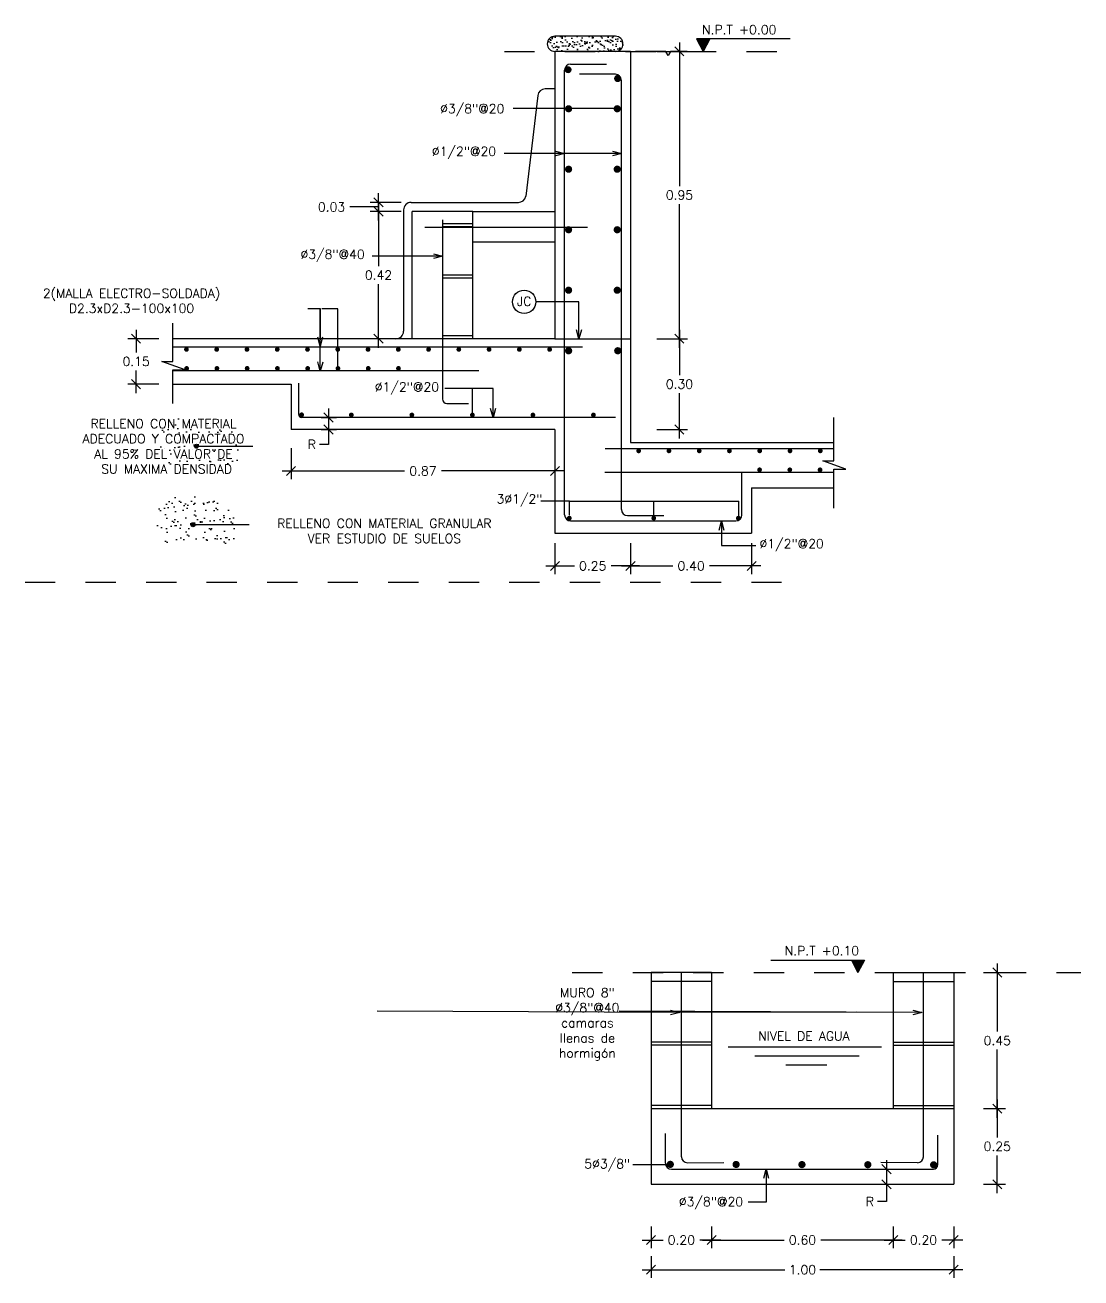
# Model space of a CAD drawing. Header units: metres. Extents: x -25 to 234, y -27 to 52.
# Drawn here: x 15.799 to 19.288, y -21.119 to -16.977 of the extents above; entities that cross this region are included whole.
import ezdxf

# ---------------------------------------------------------------- set-up
doc = ezdxf.new("R2010")
doc.units = ezdxf.units.M
doc.header["$LTSCALE"] = 0.1
doc.header["$MEASUREMENT"] = 0
doc.header["$PDMODE"] = 66
doc.linetypes.add('CONTINUA', pattern=[0])
doc.linetypes.add('HIDDEN2', pattern=[4.7625, 3.175, -1.5875])
for name, color, linetype in [('001-DIMTEXTO', 4, 'Continuous'), ('001-ZAPATAS', 6, 'Continuous'), ('ACERO', 5, 'Continuous'), ('BORDES', 7, 'Continuous'), ('DETALLE', 3, 'Continuous'), ('DIMTEXTO', 4, 'Continuous'), ('DIMZAPATA', 4, 'Continuous'), ('HATCH', 8, 'Continuous'), ('MURO', 7, 'Continuous'), ('XREF1$0$MUROS', 1, 'Continuous')]:
    doc.layers.add(name, color=color, linetype=linetype)
doc.layers.add('V', color=2, linetype='Continuous', lineweight=9)
doc.styles.add('SMPLEX', font='simplex.shx')
doc.dimstyles.new('D-15', dxfattribs={"dimscale": 0.15, "dimtxt": 0.2, "dimasz": 0.2, "dimexe": 0.18, "dimexo": 0.2, "dimgap": 0.1, "dimtad": 0, "dimtih": 1, "dimtoh": 1, "dimzin": 0, "dimdsep": 46, "dimtxsty": 'SMPLEX', "dimblk": 'OBLIQUE', "dimcen": 0.09, "dimdle": 0.2, "dimclrd": 4, "dimclre": 4, "dimclrt": 4, "dimadec": 0, "dimazin": 0, "dimtfac": 1, "dimtofl": 0, "dimtmove": 0, "dimatfit": 3, "dimldrblk": 'OPEN30', "dimfxl": 0.5, "dimfxlon": 1, "dimtolj": 1, "dimtzin": 0, "dimarcsym": 0})

# ---------------------------------------------------------------- blocks, each defined once
blk = doc.blocks.new('_Oblique')
at = {"color": 0, "linetype": 'ByBlock', "lineweight": -2}
blk.add_line((-0.5, -0.5), (0.5, 0.5), dxfattribs=at)
blk = doc.blocks.new('_Open30')
at = {"layer": 'DIMTEXTO', "color": 0, "lineweight": -2}
for p, q in [((-1, 0.27), (0, 0)), ((0, 0), (-1, -0.27)), ((0, 0), (-1, 0))]:
    blk.add_line(p, q, dxfattribs=at)
blk = doc.blocks.new('*D205')
at = {"layer": 'Defpoints', "color": 0, "transparency": 16777216}
for p in [(16.6782, -18.3142), (17.5498, -18.3142), (17.5498, -18.451)]:
    blk.add_point(p, dxfattribs=at)
at = {"layer": 'DIMTEXTO', "color": 4, "lineweight": -2, "transparency": 16777216}
for p, q in [((16.6782, -18.376), (16.6782, -18.478)), ((17.5498, -18.376), (17.5498, -18.478)), ((16.6482, -18.451), (17.0533, -18.451)), ((17.5798, -18.451), (17.1747, -18.451))]:
    blk.add_line(p, q, dxfattribs=at)
at = {"layer": 'DIMTEXTO', "color": 4, "lineweight": -2, "transparency": 16777216, "xscale": 0.03, "yscale": 0.03, "zscale": 0.03, "rotation": 180}
blk.add_blockref('_Oblique', (16.6782, -18.451), dxfattribs=at)
at = {"layer": 'DIMTEXTO', "color": 4, "lineweight": -2, "transparency": 16777216, "xscale": 0.03, "yscale": 0.03, "zscale": 0.03}
blk.add_blockref('_Oblique', (17.5498, -18.451), dxfattribs=at)
at = {"layer": 'DIMTEXTO', "color": 4, "transparency": 16777216, "insert": (17.114, -18.451), "char_height": 0.03, "attachment_point": 5, "style": 'SMPLEX'}
blk.add_mtext('\\A1;0.87', dxfattribs=at)
blk = doc.blocks.new('*D206')
at = {"layer": 'Defpoints', "color": 0, "transparency": 16777216}
for p in [(17.5498, -18.6568), (17.7998, -18.6568), (17.7998, -18.765)]:
    blk.add_point(p, dxfattribs=at)
at = {"layer": 'DIMTEXTO', "color": 4, "lineweight": -2, "transparency": 16777216}
for p, q in [((17.5498, -18.69), (17.5498, -18.792)), ((17.7998, -18.69), (17.7998, -18.792)), ((17.5198, -18.765), (17.6141, -18.765)), ((17.8298, -18.765), (17.7355, -18.765))]:
    blk.add_line(p, q, dxfattribs=at)
at = {"layer": 'DIMTEXTO', "color": 4, "lineweight": -2, "transparency": 16777216, "xscale": 0.03, "yscale": 0.03, "zscale": 0.03, "rotation": 180}
blk.add_blockref('_Oblique', (17.5498, -18.765), dxfattribs=at)
at = {"layer": 'DIMTEXTO', "color": 4, "lineweight": -2, "transparency": 16777216, "xscale": 0.03, "yscale": 0.03, "zscale": 0.03}
blk.add_blockref('_Oblique', (17.7998, -18.765), dxfattribs=at)
at = {"layer": 'DIMTEXTO', "color": 4, "transparency": 16777216, "insert": (17.6748, -18.765), "char_height": 0.03, "attachment_point": 5, "style": 'SMPLEX'}
blk.add_mtext('\\A1;0.25', dxfattribs=at)
blk = doc.blocks.new('*D207')
at = {"layer": 'Defpoints', "color": 0, "transparency": 16777216}
for p in [(16.747, -18.2744), (16.747, -18.3142), (16.8017, -18.3142)]:
    blk.add_point(p, dxfattribs=at)
at = {"layer": 'DIMTEXTO', "color": 4, "lineweight": -2, "transparency": 16777216}
for p, q in [((16.8017, -18.2444), (16.8017, -18.3142)), ((16.777, -18.2744), (16.8287, -18.2744)), ((16.777, -18.3142), (16.8287, -18.3142)), ((16.8017, -18.3142), (16.8017, -18.3636)), ((16.8017, -18.3636), (16.7717, -18.3636))]:
    blk.add_line(p, q, dxfattribs=at)
at = {"layer": 'DIMTEXTO', "color": 4, "lineweight": -2, "transparency": 16777216, "xscale": 0.03, "yscale": 0.03, "zscale": 0.03}
for p, rotation in [((16.8017, -18.2744), 90), ((16.8017, -18.3142), 270)]:
    blk.add_blockref('_Oblique', p, dxfattribs=dict(at, rotation=rotation))
at = {"layer": 'DIMTEXTO', "color": 4, "transparency": 16777216, "insert": (16.7467, -18.3636), "char_height": 0.03, "attachment_point": 5, "style": 'SMPLEX'}
blk.add_mtext('\\A1;R', dxfattribs=at)
blk = doc.blocks.new('*D208')
at = {"layer": 'Defpoints', "color": 0, "linetype": 'CONTINUA', "transparency": 16777216}
for p in [(16.6522, -18.0142), (17.9614, -18.0142), (16.6522, -18.3142)]:
    blk.add_point(p, dxfattribs=at)
at = {"layer": 'DIMTEXTO', "color": 4, "linetype": 'CONTINUA', "lineweight": -2, "transparency": 16777216}
for p, q in [((17.8864, -18.0142), (17.9884, -18.0142)), ((17.9614, -17.9842), (17.9614, -18.1342)), ((17.9614, -18.3442), (17.9614, -18.1942)), ((17.8864, -18.3142), (17.9884, -18.3142))]:
    blk.add_line(p, q, dxfattribs=at)
at = {"layer": 'DIMTEXTO', "color": 4, "linetype": 'CONTINUA', "lineweight": -2, "transparency": 16777216, "xscale": 0.03, "yscale": 0.03, "zscale": 0.03}
for p, rotation in [((17.9614, -18.0142), 90), ((17.9614, -18.3142), 270)]:
    blk.add_blockref('_Oblique', p, dxfattribs=dict(at, rotation=rotation))
at = {"layer": 'DIMTEXTO', "color": 4, "linetype": 'CONTINUA', "transparency": 16777216, "insert": (17.9614, -18.1642), "char_height": 0.03, "attachment_point": 5, "style": 'SMPLEX'}
blk.add_mtext('\\A1;0.30', dxfattribs=at)
blk = doc.blocks.new('*D209')
at = {"layer": 'Defpoints', "color": 0, "linetype": 'CONTINUA', "transparency": 16777216}
for p in [(17.7998, -17.0643), (17.9614, -17.0643), (16.6522, -18.0142)]:
    blk.add_point(p, dxfattribs=at)
at = {"layer": 'DIMTEXTO', "color": 4, "linetype": 'CONTINUA', "lineweight": -2, "transparency": 16777216}
for p, q in [((17.8864, -17.0643), (17.9884, -17.0643)), ((17.9614, -17.0343), (17.9614, -17.5092)), ((17.9614, -18.0442), (17.9614, -17.5692)), ((17.8864, -18.0142), (17.9884, -18.0142))]:
    blk.add_line(p, q, dxfattribs=at)
at = {"layer": 'DIMTEXTO', "color": 4, "linetype": 'CONTINUA', "lineweight": -2, "transparency": 16777216, "xscale": 0.03, "yscale": 0.03, "zscale": 0.03}
for p, rotation in [((17.9614, -17.0643), 90), ((17.9614, -18.0142), 270)]:
    blk.add_blockref('_Oblique', p, dxfattribs=dict(at, rotation=rotation))
at = {"layer": 'DIMTEXTO', "color": 4, "linetype": 'CONTINUA', "transparency": 16777216, "insert": (17.9614, -17.5392), "char_height": 0.03, "attachment_point": 5, "style": 'SMPLEX'}
blk.add_mtext('\\A1;0.95', dxfattribs=at)
blk = doc.blocks.new('*U203')
at = {"layer": 'ACERO'}
for points, const_width in [([(-0.0039, 0.0005, 1), (0.0039, 0.0005, 1)], 0.0078), ([(-0.002, -0.0024, 1), (0.002, -0.0024, 1)], 0.004)]:
    blk.add_lwpolyline(points, format="xyb", close=True, dxfattribs=dict(at, const_width=const_width))
blk = doc.blocks.new('*U204')
at = {"layer": 'V', "color": 0, "linetype": 'ByBlock', "lineweight": -2}
for p in [(0, 0), (0.1, 0), (0.2, 0), (0.3, 0), (0.4, 0), (0.5, 0), (0.6, 0), (0.7, 0)]:
    blk.add_blockref('*U203', p, dxfattribs=at)
at = {"layer": 'V', "color": 0, "linetype": 'ByBlock', "lineweight": -2, "transparency": 16777216}
for p in [(0.8, 0), (0.9, 0), (1, 0), (1.1, 0), (1.2, 0)]:
    blk.add_blockref('*U203', p, dxfattribs=at)
blk = doc.blocks.new('*U197')
at = {"layer": 'ACERO'}
for points, const_width in [([(-0.0039, -0.0005, -1), (0.0039, -0.0005, -1)], 0.0078), ([(-0.002, 0.0024, -1), (0.002, 0.0024, -1)], 0.004)]:
    blk.add_lwpolyline(points, format="xyb", close=True, dxfattribs=dict(at, const_width=const_width))
blk = doc.blocks.new('*U198')
at = {"layer": 'V', "color": 0, "linetype": 'ByBlock', "lineweight": -2}
for p in [(0, 0), (0.1, 0), (0.2, 0), (0.3, 0), (0.4, 0), (0.5, 0), (0.6, 0), (0.7, 0)]:
    blk.add_blockref('*U197', p, dxfattribs=at)
blk = doc.blocks.new('*D210')
at = {"layer": 'Defpoints', "color": 0, "linetype": 'CONTINUA', "transparency": 16777216}
for p in [(16.1661, -18.0142), (16.2876, -18.0142), (16.2876, -18.1642)]:
    blk.add_point(p, dxfattribs=at)
at = {"layer": 'DIMTEXTO', "color": 4, "linetype": 'CONTINUA', "lineweight": -2, "transparency": 16777216}
for p, q in [((16.2411, -18.0142), (16.1391, -18.0142)), ((16.1661, -17.9842), (16.1661, -18.0592)), ((16.1661, -18.1942), (16.1661, -18.1192)), ((16.2411, -18.1642), (16.1391, -18.1642))]:
    blk.add_line(p, q, dxfattribs=at)
at = {"layer": 'DIMTEXTO', "color": 4, "linetype": 'CONTINUA', "lineweight": -2, "transparency": 16777216, "xscale": 0.03, "yscale": 0.03, "zscale": 0.03}
for p, rotation in [((16.1661, -18.0142), 90), ((16.1661, -18.1642), 270)]:
    blk.add_blockref('_Oblique', p, dxfattribs=dict(at, rotation=rotation))
at = {"layer": 'DIMTEXTO', "color": 4, "linetype": 'CONTINUA', "transparency": 16777216, "insert": (16.1661, -18.0892), "char_height": 0.03, "attachment_point": 5, "style": 'SMPLEX'}
blk.add_mtext('\\A1;0.15', dxfattribs=at)
blk = doc.blocks.new('*U201')
at = {"layer": 'ACERO', "const_width": 0.0119}
blk.add_lwpolyline([(0.0059, 0, -1), (-0.0059, 0, -1)], format="xyb", close=True, dxfattribs=at)
blk = doc.blocks.new('*U202')
at = {"layer": 'DIMZAPATA', "color": 0, "linetype": 'ByBlock', "lineweight": -2, "transparency": 16777216}
for p in [(0, 0.6), (0.1607, 0.6), (0, 0.4), (0.1607, 0.4), (0, 0.2), (0.1607, 0.2), (0, 0), (0.1607, 0)]:
    blk.add_blockref('*U201', p, dxfattribs=at)
blk = doc.blocks.new('*U199')
at = {"layer": 'ACERO', "const_width": 0.0078}
blk.add_lwpolyline([(-0.0039, 0, 1), (0.0039, 0, 1)], format="xyb", close=True, dxfattribs=at)
blk = doc.blocks.new('*U200')
at = {"layer": 'DIMZAPATA', "color": 0, "linetype": 'ByBlock', "lineweight": -2, "transparency": 16777216}
for p in [(0, 0), (0.2, 0), (0.4, 0), (0.6, 0), (0.8, 0)]:
    blk.add_blockref('*U199', p, dxfattribs=at)
blk = doc.blocks.new('A$Ca2ede128')
h = blk.add_hatch()
h.set_pattern_fill('AR-SAND', color=8, scale=0.0005)
h.set_pattern_definition([(37.5, (-2.225023, 1.325128), (-0.00080002, 0.02447066), [0, -0.019304, 0, -0.02159, 0, -0.0206375]), (7.5, (-2.225023, 1.325128), (0.02247616, 0.03584126), [0, -0.010414, 0, -0.017399, 0, -0.0066675]), (327.5, (-2.240644, 1.325128), (0.03954962, 7.186e-05), [0, -0.00635, 0, -0.02286, 0, -0.029845]), (317.5, (-2.240644, 1.325128), (0.03817782, 0.01114647), [0, -0.003175, 0, -0.014986, 0, -0.017145])])
h.paths.add_polyline_path([(0.775, 1.3501), (0.975, 1.3501, -1.01304), (0.9744, 1.3002), (0.7744, 1.3002, -0.987127)])
at = {"color": 8}
for p, q in [((0.975, 1.3501), (0.775, 1.3501)), ((0.975, 1.3001), (0.775, 1.3001)), ((0.775, 1.3001), (0.775, 1.176)), ((0.775, 1.176), (0.7432, 1.176)), ((0.7184, 1.1539), (0.679, 0.8211)), ((0.3, 0.801), (0.6545, 0.801)), ((0.275, 0.776), (0.275, 0.3753))]:
    blk.add_line(p, q, dxfattribs=at)
for centre, start, end in [((0.775, 1.3251), 90, 270), ((0.975, 1.3251), 270, 90), ((0.7432, 1.151), 90, 173.2415), ((0.3, 0.776), 90, 180), ((0.6545, 0.826), 270, 348.6901), ((0.25, 0.3753), 270, 0)]:
    blk.add_arc(centre, 0.025, start, end, dxfattribs=at)
blk = doc.blocks.new('*D212')
at = {"layer": 'Defpoints', "color": 0, "linetype": 'CONTINUA', "transparency": 16777216}
for p in [(17.0782, -17.5934), (16.9669, -18.0142), (17.0782, -18.0142)]:
    blk.add_point(p, dxfattribs=at)
at = {"layer": 'DIMTEXTO', "color": 4, "linetype": 'CONTINUA', "lineweight": -2, "transparency": 16777216}
for p, q in [((17.0419, -17.5934), (16.9399, -17.5934)), ((16.9669, -17.5634), (16.9669, -17.7738)), ((16.9669, -18.0442), (16.9669, -17.8338)), ((17.0419, -18.0142), (16.9399, -18.0142))]:
    blk.add_line(p, q, dxfattribs=at)
at = {"layer": 'DIMTEXTO', "color": 4, "linetype": 'CONTINUA', "lineweight": -2, "transparency": 16777216, "xscale": 0.03, "yscale": 0.03, "zscale": 0.03}
for p, rotation in [((16.9669, -17.5934), 90), ((16.9669, -18.0142), 270)]:
    blk.add_blockref('_Oblique', p, dxfattribs=dict(at, rotation=rotation))
at = {"layer": 'DIMTEXTO', "color": 4, "linetype": 'CONTINUA', "transparency": 16777216, "insert": (16.9669, -17.8038), "char_height": 0.03, "attachment_point": 5, "style": 'SMPLEX'}
blk.add_mtext('\\A1;0.42', dxfattribs=at)
blk = doc.blocks.new('*D213')
at = {"layer": 'Defpoints', "color": 0, "linetype": 'CONTINUA', "transparency": 16777216}
for p in [(16.9669, -17.5634), (17.1207, -17.5634), (17.1207, -17.5934)]:
    blk.add_point(p, dxfattribs=at)
at = {"layer": 'DIMTEXTO', "color": 4, "linetype": 'CONTINUA', "lineweight": -2, "transparency": 16777216}
for p, q in [((16.9669, -17.6234), (16.9669, -17.5334)), ((16.9024, -17.5784), (16.8724, -17.5784)), ((16.9669, -17.5784), (16.9024, -17.5784)), ((17.0419, -17.5634), (16.9399, -17.5634)), ((17.0419, -17.5934), (16.9399, -17.5934))]:
    blk.add_line(p, q, dxfattribs=at)
at = {"layer": 'DIMTEXTO', "color": 4, "linetype": 'CONTINUA', "lineweight": -2, "transparency": 16777216, "xscale": 0.03, "yscale": 0.03, "zscale": 0.03}
for p, rotation in [((16.9669, -17.5634), 90), ((16.9669, -17.5934), 270)]:
    blk.add_blockref('_Oblique', p, dxfattribs=dict(at, rotation=rotation))
at = {"layer": 'DIMTEXTO', "color": 4, "linetype": 'CONTINUA', "transparency": 16777216, "insert": (16.8117, -17.5784), "char_height": 0.03, "attachment_point": 5, "style": 'SMPLEX'}
blk.add_mtext('\\A1;0.03', dxfattribs=at)
blk = doc.blocks.new('*U214')
at = {"layer": 'ACERO', "const_width": 0.0078}
blk.add_lwpolyline([(-0.0039, 0, 1), (0.0039, 0, 1)], format="xyb", close=True, dxfattribs=at)
blk = doc.blocks.new('*U215')
at = {"layer": '001-DIMTEXTO', "color": 0, "linetype": 'ByBlock', "lineweight": -2, "transparency": 16777216}
for p in [(0, 0), (0.2792, 0), (0.5585, 0)]:
    blk.add_blockref('*U214', p, dxfattribs=at)
blk = doc.blocks.new('*U218')
at = {"layer": 'ACERO'}
for points, const_width in [([(-0.0039, 0.0005, 1), (0.0039, 0.0005, 1)], 0.0078), ([(-0.002, -0.0024, 1), (0.002, -0.0024, 1)], 0.004)]:
    blk.add_lwpolyline(points, format="xyb", close=True, dxfattribs=dict(at, const_width=const_width))
blk = doc.blocks.new('*U219')
at = {"layer": 'V', "color": 0, "linetype": 'ByBlock', "lineweight": -2}
for p in [(0, 0), (0.1, 0), (0.2, 0), (0.3, 0), (0.4, 0), (0.5, 0), (0.6, 0)]:
    blk.add_blockref('*U218', p, dxfattribs=at)
blk = doc.blocks.new('*U216')
at = {"layer": 'ACERO'}
for points, const_width in [([(-0.0039, -0.0005, -1), (0.0039, -0.0005, -1)], 0.0078), ([(-0.002, 0.0024, -1), (0.002, 0.0024, -1)], 0.004)]:
    blk.add_lwpolyline(points, format="xyb", close=True, dxfattribs=dict(at, const_width=const_width))
blk = doc.blocks.new('*U217')
at = {"layer": 'V', "color": 0, "linetype": 'ByBlock', "lineweight": -2}
for p in [(0, 0), (0.1, 0), (0.2, 0)]:
    blk.add_blockref('*U216', p, dxfattribs=at)
blk = doc.blocks.new('*D220')
at = {"layer": 'Defpoints', "color": 0, "linetype": 'CONTINUA', "transparency": 16777216}
for p in [(17.7998, -18.6568), (18.1998, -18.6568), (18.1998, -18.765)]:
    blk.add_point(p, dxfattribs=at)
at = {"layer": 'DIMTEXTO', "color": 4, "linetype": 'CONTINUA', "lineweight": -2, "transparency": 16777216}
for p, q in [((17.7998, -18.69), (17.7998, -18.792)), ((18.1998, -18.69), (18.1998, -18.792)), ((17.7698, -18.765), (17.9391, -18.765)), ((18.2298, -18.765), (18.0605, -18.765))]:
    blk.add_line(p, q, dxfattribs=at)
at = {"layer": 'DIMTEXTO', "color": 4, "linetype": 'CONTINUA', "lineweight": -2, "transparency": 16777216, "xscale": 0.03, "yscale": 0.03, "zscale": 0.03, "rotation": 180}
blk.add_blockref('_Oblique', (17.7998, -18.765), dxfattribs=at)
at = {"layer": 'DIMTEXTO', "color": 4, "linetype": 'CONTINUA', "lineweight": -2, "transparency": 16777216, "xscale": 0.03, "yscale": 0.03, "zscale": 0.03}
blk.add_blockref('_Oblique', (18.1998, -18.765), dxfattribs=at)
at = {"layer": 'DIMTEXTO', "color": 4, "linetype": 'CONTINUA', "transparency": 16777216, "insert": (17.9998, -18.765), "char_height": 0.03, "attachment_point": 5, "style": 'SMPLEX'}
blk.add_mtext('\\A1;0.40', dxfattribs=at)
blk = doc.blocks.new('*D267')
at = {"layer": 'Defpoints', "color": 0, "linetype": 'CONTINUA', "transparency": 16777216}
for p in [(18.8678, -20.5592), (18.8678, -20.8092), (19.0115, -20.8092)]:
    blk.add_point(p, dxfattribs=at)
at = {"layer": 'DIMTEXTO', "color": 4, "linetype": 'CONTINUA', "lineweight": -2, "transparency": 16777216}
for p, q in [((19.0115, -20.5292), (19.0115, -20.6542)), ((18.9665, -20.5592), (19.0385, -20.5592)), ((19.0115, -20.8392), (19.0115, -20.7142)), ((18.9665, -20.8092), (19.0385, -20.8092))]:
    blk.add_line(p, q, dxfattribs=at)
at = {"layer": 'DIMTEXTO', "color": 4, "linetype": 'CONTINUA', "lineweight": -2, "transparency": 16777216, "xscale": 0.03, "yscale": 0.03, "zscale": 0.03}
for p, rotation in [((19.0115, -20.5592), 90), ((19.0115, -20.8092), 270)]:
    blk.add_blockref('_Oblique', p, dxfattribs=dict(at, rotation=rotation))
at = {"layer": 'DIMTEXTO', "color": 4, "linetype": 'CONTINUA', "transparency": 16777216, "insert": (19.0115, -20.6842), "char_height": 0.03, "attachment_point": 5, "style": 'SMPLEX'}
blk.add_mtext('\\A1;0.25', dxfattribs=at)
blk = doc.blocks.new('*D277')
at = {"layer": 'Defpoints', "color": 0, "linetype": 'CONTINUA', "transparency": 16777216}
for p in [(18.0678, -20.5592), (18.6678, -20.5592), (18.6678, -20.9937)]:
    blk.add_point(p, dxfattribs=at)
at = {"layer": 'DIMTEXTO', "color": 4, "linetype": 'CONTINUA', "lineweight": -2, "transparency": 16777216}
for p, q in [((18.0678, -20.9487), (18.0678, -21.0207)), ((18.6678, -20.9487), (18.6678, -21.0207)), ((18.0378, -20.9937), (18.3071, -20.9937)), ((18.6978, -20.9937), (18.4285, -20.9937))]:
    blk.add_line(p, q, dxfattribs=at)
at = {"layer": 'DIMTEXTO', "color": 4, "linetype": 'CONTINUA', "lineweight": -2, "transparency": 16777216, "xscale": 0.03, "yscale": 0.03, "zscale": 0.03, "rotation": 180}
blk.add_blockref('_Oblique', (18.0678, -20.9937), dxfattribs=at)
at = {"layer": 'DIMTEXTO', "color": 4, "linetype": 'CONTINUA', "lineweight": -2, "transparency": 16777216, "xscale": 0.03, "yscale": 0.03, "zscale": 0.03}
blk.add_blockref('_Oblique', (18.6678, -20.9937), dxfattribs=at)
at = {"layer": 'DIMTEXTO', "color": 4, "linetype": 'CONTINUA', "transparency": 16777216, "insert": (18.3678, -20.9937), "char_height": 0.03, "attachment_point": 5, "style": 'SMPLEX'}
blk.add_mtext('\\A1;0.60', dxfattribs=at)
blk = doc.blocks.new('*D278')
at = {"layer": 'Defpoints', "color": 0, "transparency": 16777216}
for p in [(18.6678, -20.5592), (18.8678, -20.8092), (18.8678, -20.9937)]:
    blk.add_point(p, dxfattribs=at)
at = {"layer": 'DIMTEXTO', "color": 4, "lineweight": -2, "transparency": 16777216}
for p, q in [((18.6678, -20.9487), (18.6678, -21.0207)), ((18.8678, -20.9487), (18.8678, -21.0207)), ((18.6378, -20.9937), (18.7071, -20.9937)), ((18.8978, -20.9937), (18.8285, -20.9937))]:
    blk.add_line(p, q, dxfattribs=at)
at = {"layer": 'DIMTEXTO', "color": 4, "lineweight": -2, "transparency": 16777216, "xscale": 0.03, "yscale": 0.03, "zscale": 0.03, "rotation": 180}
blk.add_blockref('_Oblique', (18.6678, -20.9937), dxfattribs=at)
at = {"layer": 'DIMTEXTO', "color": 4, "lineweight": -2, "transparency": 16777216, "xscale": 0.03, "yscale": 0.03, "zscale": 0.03}
blk.add_blockref('_Oblique', (18.8678, -20.9937), dxfattribs=at)
at = {"layer": 'DIMTEXTO', "color": 4, "transparency": 16777216, "insert": (18.7678, -20.9937), "char_height": 0.03, "attachment_point": 5, "style": 'SMPLEX'}
blk.add_mtext('\\A1;0.20', dxfattribs=at)
blk = doc.blocks.new('*D268')
at = {"layer": 'Defpoints', "color": 0, "transparency": 16777216}
for p in [(17.8678, -20.8092), (18.8678, -20.8092), (18.8678, -21.092)]:
    blk.add_point(p, dxfattribs=at)
at = {"layer": 'DIMTEXTO', "color": 4, "lineweight": -2, "transparency": 16777216}
for p, q in [((17.8678, -21.047), (17.8678, -21.119)), ((18.8678, -21.047), (18.8678, -21.119)), ((17.8378, -21.092), (18.3099, -21.092)), ((18.8978, -21.092), (18.4256, -21.092))]:
    blk.add_line(p, q, dxfattribs=at)
at = {"layer": 'DIMTEXTO', "color": 4, "lineweight": -2, "transparency": 16777216, "xscale": 0.03, "yscale": 0.03, "zscale": 0.03, "rotation": 180}
blk.add_blockref('_Oblique', (17.8678, -21.092), dxfattribs=at)
at = {"layer": 'DIMTEXTO', "color": 4, "lineweight": -2, "transparency": 16777216, "xscale": 0.03, "yscale": 0.03, "zscale": 0.03}
blk.add_blockref('_Oblique', (18.8678, -21.092), dxfattribs=at)
at = {"layer": 'DIMTEXTO', "color": 4, "transparency": 16777216, "insert": (18.3678, -21.092), "char_height": 0.03, "attachment_point": 5, "style": 'SMPLEX'}
blk.add_mtext('\\A1;1.00', dxfattribs=at)
blk = doc.blocks.new('*D269')
at = {"layer": 'Defpoints', "color": 0, "transparency": 16777216}
for p in [(18.5902, -20.7593), (18.5902, -20.8092), (18.6456, -20.8092)]:
    blk.add_point(p, dxfattribs=at)
at = {"layer": 'DIMTEXTO', "color": 4, "lineweight": -2, "transparency": 16777216}
for p, q in [((18.6456, -20.7293), (18.6456, -20.8092)), ((18.6202, -20.7593), (18.6726, -20.7593)), ((18.6202, -20.8092), (18.6726, -20.8092)), ((18.6456, -20.8092), (18.6456, -20.8664)), ((18.6456, -20.8664), (18.6156, -20.8664))]:
    blk.add_line(p, q, dxfattribs=at)
at = {"layer": 'DIMTEXTO', "color": 4, "lineweight": -2, "transparency": 16777216, "xscale": 0.03, "yscale": 0.03, "zscale": 0.03}
for p, rotation in [((18.6456, -20.7593), 90), ((18.6456, -20.8092), 270)]:
    blk.add_blockref('_Oblique', p, dxfattribs=dict(at, rotation=rotation))
at = {"layer": 'DIMTEXTO', "color": 4, "transparency": 16777216, "insert": (18.5906, -20.8664), "char_height": 0.03, "attachment_point": 5, "style": 'SMPLEX'}
blk.add_mtext('\\A1;R', dxfattribs=at)
blk = doc.blocks.new('*D279')
at = {"layer": 'Defpoints', "color": 0, "transparency": 16777216}
for p in [(18.8678, -20.1092), (19.0115, -20.1092), (18.7132, -20.5592)]:
    blk.add_point(p, dxfattribs=at)
at = {"layer": 'DIMTEXTO', "color": 4, "lineweight": -2, "transparency": 16777216}
for p, q in [((19.0115, -20.0792), (19.0115, -20.3042)), ((18.9665, -20.1092), (19.0385, -20.1092)), ((19.0115, -20.5892), (19.0115, -20.3642)), ((18.9665, -20.5592), (19.0385, -20.5592))]:
    blk.add_line(p, q, dxfattribs=at)
at = {"layer": 'DIMTEXTO', "color": 4, "lineweight": -2, "transparency": 16777216, "xscale": 0.03, "yscale": 0.03, "zscale": 0.03}
for p, rotation in [((19.0115, -20.1092), 90), ((19.0115, -20.5592), 270)]:
    blk.add_blockref('_Oblique', p, dxfattribs=dict(at, rotation=rotation))
at = {"layer": 'DIMTEXTO', "color": 4, "transparency": 16777216, "insert": (19.0115, -20.3342), "char_height": 0.03, "attachment_point": 5, "style": 'SMPLEX'}
blk.add_mtext('\\A1;0.45', dxfattribs=at)
blk = doc.blocks.new('*D280')
at = {"layer": 'Defpoints', "color": 0, "linetype": 'CONTINUA', "transparency": 16777216}
for p in [(17.8678, -20.4592), (18.0678, -20.5592), (17.8678, -20.9937)]:
    blk.add_point(p, dxfattribs=at)
at = {"layer": 'DIMTEXTO', "color": 4, "linetype": 'CONTINUA', "lineweight": -2, "transparency": 16777216}
for p, q in [((17.8678, -20.9487), (17.8678, -21.0207)), ((18.0678, -20.9487), (18.0678, -21.0207)), ((17.8378, -20.9937), (17.9071, -20.9937)), ((18.0978, -20.9937), (18.0285, -20.9937))]:
    blk.add_line(p, q, dxfattribs=at)
at = {"layer": 'DIMTEXTO', "color": 4, "linetype": 'CONTINUA', "lineweight": -2, "transparency": 16777216, "xscale": 0.03, "yscale": 0.03, "zscale": 0.03, "rotation": 180}
blk.add_blockref('_Oblique', (17.8678, -20.9937), dxfattribs=at)
at = {"layer": 'DIMTEXTO', "color": 4, "linetype": 'CONTINUA', "lineweight": -2, "transparency": 16777216, "xscale": 0.03, "yscale": 0.03, "zscale": 0.03}
blk.add_blockref('_Oblique', (18.0678, -20.9937), dxfattribs=at)
at = {"layer": 'DIMTEXTO', "color": 4, "linetype": 'CONTINUA', "transparency": 16777216, "insert": (17.9678, -20.9937), "char_height": 0.03, "attachment_point": 5, "style": 'SMPLEX'}
blk.add_mtext('\\A1;0.20', dxfattribs=at)

msp = doc.modelspace()

# ---------------------------------------------------------------- hatches: boundary and pattern name
at = {"layer": 'DIMTEXTO'}
for points in [[(18.0177, -17.0232), (18.0617, -17.0232), (18.0397, -17.0643)], [(18.5734, -20.0682), (18.5294, -20.0682), (18.5514, -20.1092)]]:
    msp.add_hatch(color=256, dxfattribs=at).paths.add_polyline_path(points)
at = {"layer": 'HATCH', "ltscale": 0.08}
h = msp.add_hatch(dxfattribs=at)
h.set_pattern_fill('AR-SAND', color=1, scale=0.024, style=0)
h.set_pattern_definition([(37.5, (274.309073, -216.745486), (-0.0015118406, 0.0462437705), [0, -0.03648, 0, -0.0408, 0, -0.039]), (7.5, (274.30907, -216.745486), (0.042474641, 0.067731506), [0, -0.01968, 0, -0.03288, 0, -0.0126]), (327.5, (274.279553, -216.745486), (0.0747394047, 0.0001358173), [0, -0.012, 0, -0.0432, 0, -0.0564]), (317.5, (274.27955, -216.745486), (0.072147039, 0.021064214), [0, -0.006, 0, -0.02832, 0, -0.0324])])
edge = h.paths.add_edge_path()
edge.add_spline(control_points=[(16.484, -18.3136), (16.45, -18.2886), (16.3776, -18.2681), (16.2692, -18.2747), (16.2309, -18.3563), (16.2717, -18.4597), (16.3756, -18.3896), (16.5026, -18.471), (16.5144, -18.3629), (16.499, -18.3246), (16.484, -18.3136)], knot_values=[0, 0, 0, 0, 0.158153, 0.279545, 0.355017, 0.472373, 0.561887, 0.743312, 0.819286, 0.889123, 0.889123, 0.889123, 0.889123], degree=3, periodic=0)
for points in [[(16.3588, -18.3694, -1), (16.372, -18.3694, -1)], [(16.3472, -18.629, -1), (16.3605, -18.629, -1)]]:
    msp.add_hatch(color=1, dxfattribs=at).paths.add_polyline_path(points)
h = msp.add_hatch(dxfattribs=at)
h.set_pattern_fill('AR-SAND', color=1, scale=0.024, style=0)
h.set_pattern_definition([(37.5, (274.297508, -217.005054), (-0.0015118406, 0.0462437705), [0, -0.03648, 0, -0.0408, 0, -0.039]), (7.5, (274.29751, -217.005054), (0.042474641, 0.067731506), [0, -0.01968, 0, -0.03288, 0, -0.0126]), (327.5, (274.26799, -217.005054), (0.0747394047, 0.0001358173), [0, -0.012, 0, -0.0432, 0, -0.0564]), (317.5, (274.26799, -217.005054), (0.072147039, 0.021064214), [0, -0.006, 0, -0.02832, 0, -0.0324])])
edge = h.paths.add_edge_path()
edge.add_spline(control_points=[(16.4724, -18.5731), (16.4385, -18.5481), (16.366, -18.5276), (16.2576, -18.5343), (16.2194, -18.6158), (16.2601, -18.7192), (16.3641, -18.6492), (16.491, -18.7306), (16.5028, -18.6224), (16.4874, -18.5842), (16.4724, -18.5731)], knot_values=[0, 0, 0, 0, 0.158153, 0.279545, 0.355017, 0.472373, 0.561887, 0.743312, 0.819286, 0.889123, 0.889123, 0.889123, 0.889123], degree=3, periodic=0)

# ---------------------------------------------------------------- linework, layer by layer
at = {"color": 4}
for points in [[(17.2774, -18.2634), (17.2774, -18.1786)], [(17.5984, -18.5978), (17.5984, -18.5509), (18.1572, -18.5509)], [(17.8766, -18.6034), (17.8766, -18.5509)], [(18.1572, -18.6036), (18.1572, -18.5509)]]:
    msp.add_lwpolyline(points, dxfattribs=at)
at = {"layer": '001-DIMTEXTO'}
msp.add_line((17.9317, -20.7449), (17.8069, -20.7449), dxfattribs=at)
at = {"layer": '001-ZAPATAS', "color": 4}
for p, q in [((18.1227, -20.3546), (18.6287, -20.3546)), ((18.21, -20.3846), (18.5558, -20.3846)), ((18.3127, -20.4146), (18.4481, -20.4146))]:
    msp.add_line(p, q, dxfattribs=at)
at = {"layer": 'ACERO'}
for p, q in [((17.5819, -18.5965), (17.5819, -17.1265)), ((17.6019, -17.1065), (17.7207, -17.1065)), ((17.7497, -17.1399, 20.5), (17.6307, -17.1399, 20.5)), ((17.7697, -18.5784), (17.7697, -17.1599, 0.0491)), ((17.1782, -17.6211), (17.1782, -18.0142)), ((17.1203, -17.6458), (17.6574, -17.6458)), ((17.1782, -18.0142), (17.1782, -18.2132)), ((17.6411, -18.0416), (16.2876, -18.0416)), ((17.2987, -18.1201), (16.2876, -18.1201)), ((16.7032, -18.2644), (16.7032, -18.1605)), ((17.1932, -18.2282), (17.2649, -18.2282)), ((17.7497, -18.2744), (16.7132, -18.2744)), ((17.7161, -18.3769), (18.4715, -18.3769)), ((17.7149, -18.4554), (18.4715, -18.4554)), ((18.1677, -18.5965), (18.1677, -18.4554)), ((17.6019, -18.6165), (18.1477, -18.6165)), ((17.7897, -18.5984), (17.9103, -18.5984)), ((17.9678, -20.7181), (17.9678, -20.1092)), ((18.7678, -20.7181), (18.7678, -20.1092)), ((17.9151, -20.7393), (17.9151, -20.6419)), ((18.8157, -20.7443), (18.8157, -20.6469)), ((17.9879, -20.738), (18.1085, -20.7373)), ((18.7477, -20.738), (18.6271, -20.7373)), ((17.9351, -20.7593), (18.8007, -20.7593))]:
    msp.add_line(p, q, dxfattribs=at)
for points, const_width in [([(17.5992, -17.1248, -1), (17.5878, -17.1248, -1)], 0.0114), ([(17.7635, -17.1538, -1), (17.7516, -17.1538, -1)], 0.0119), ([(17.6011, -18.0538, -1), (17.5892, -18.0538, -1)], 0.0119), ([(17.7635, -18.0538, -1), (17.7516, -18.0538, -1)], 0.0119), ([(16.709, -18.2655, 1), (16.7168, -18.2655, 1)], 0.0078), ([(16.7085, -18.2691, 1), (16.7125, -18.2691, 1)], 0.004), ([(17.9252, -20.7435, 1), (17.9371, -20.7435, 1)], 0.0119), ([(18.1428, -20.7439, 1), (18.1546, -20.7439, 1)], 0.0119), ([(18.3603, -20.7442, 1), (18.3722, -20.7442, 1)], 0.0119), ([(18.5779, -20.7446, 1), (18.5897, -20.7446, 1)], 0.0119), ([(18.7954, -20.7449, 1), (18.8073, -20.7449, 1)], 0.0119)]:
    msp.add_lwpolyline(points, format="xyb", close=True, dxfattribs=dict(at, const_width=const_width))
for centre, radius, start, end in [((17.6019, -17.1265), 0.02, 90, 180), ((17.7497, -17.1599, 20.5), 0.02, 360, 90), ((17.1932, -18.2132), 0.015, 180, 270), ((16.7132, -18.2644), 0.01, 180, 270), ((17.6019, -18.5965), 0.02, 180, 270), ((17.7897, -18.5784), 0.02, 180, 270), ((18.1477, -18.5965), 0.02, 270, 0), ((17.9351, -20.7393), 0.02, 180, 270), ((17.9878, -20.718), 0.02, 180.3197, 270.3197), ((18.7478, -20.718), 0.02, 269.6803, 359.6803), ((18.8007, -20.7443, 0), 0.015, 270, 0)]:
    msp.add_arc(centre, radius, start, end, dxfattribs=at)
at = {"layer": 'BORDES', "color": 1}
for p, q in [((17.5498, -17.0643), (17.5498, -18.0142)), ((17.7998, -17.0643), (17.5498, -17.0643)), ((17.7998, -17.0643), (17.7998, -18.3568)), ((17.2782, -17.5934), (17.0782, -17.5934)), ((17.0782, -18.0142), (17.0782, -17.5934)), ((17.2782, -18.0142), (17.2782, -17.5934)), ((17.2782, -17.5934), (17.5498, -17.5934)), ((17.2782, -17.6934), (17.5498, -17.6934)), ((17.5498, -18.0142), (16.2876, -18.0142)), ((16.2876, -18.1642), (16.6782, -18.1642)), ((16.6782, -18.1642), (16.6782, -18.3142)), ((17.5498, -18.3142), (16.6782, -18.3142)), ((17.5498, -18.3142), (17.5498, -18.6568)), ((17.7998, -18.3568), (18.4715, -18.3568)), ((18.1998, -18.5068), (18.1998, -18.6568)), ((18.1998, -18.5068), (18.4715, -18.5068)), ((17.5498, -18.6568), (18.1998, -18.6568)), ((18.0678, -20.1092), (17.8678, -20.1092)), ((17.8678, -20.1092), (17.8678, -20.8092)), ((18.0678, -20.1092), (18.0678, -20.5592)), ((18.6678, -20.1092), (18.6678, -20.5592)), ((18.6678, -20.1092), (18.8678, -20.1092)), ((18.8678, -20.1092), (18.8678, -20.8092)), ((18.0678, -20.1392), (17.8678, -20.1392)), ((18.6678, -20.1392), (18.8678, -20.1392)), ((18.0678, -20.3392), (17.8678, -20.3392)), ((18.0678, -20.3492), (17.8678, -20.3492)), ((18.6678, -20.3392), (18.8678, -20.3392)), ((18.6678, -20.3492), (18.8678, -20.3492)), ((18.0678, -20.5492), (17.8678, -20.5492)), ((17.8678, -20.5592), (18.8678, -20.5592)), ((18.6678, -20.5492), (18.8678, -20.5492)), ((17.8678, -20.8092), (18.8678, -20.8092))]:
    msp.add_line(p, q, dxfattribs=at)
at = {"layer": 'BORDES', "color": 8, "linetype": 'CONTINUA', "ltscale": 0.03}
msp.add_line((17.5498, -18.0142), (17.7998, -18.0142), dxfattribs=at)
at = {"layer": 'BORDES', "color": 4, "linetype": 'Continuous'}
for p, q in [((16.3648, -18.3688), (16.5517, -18.3688)), ((16.3532, -18.6284), (16.5401, -18.6284))]:
    msp.add_line(p, q, dxfattribs=at)
at = {"layer": 'DETALLE', "color": 8}
msp.add_lwpolyline([(17.9874, -17.0643), (17.9318, -17.0643), (17.924, -17.0778), (17.9162, -17.0643), (17.8162, -17.0643)], dxfattribs=at)
at = {"layer": 'DETALLE', "color": 3}
for points in [[(16.2876, -18.2287), (16.2876, -18.117), (16.3278, -18.117), (16.2508, -18.0891), (16.2876, -18.0891), (16.2876, -17.9626)], [(18.4715, -18.5745), (18.4715, -18.4458), (18.5117, -18.4458), (18.4348, -18.4179), (18.4715, -18.4179), (18.4715, -18.274)]]:
    msp.add_lwpolyline(points, dxfattribs=at)
at = {"layer": 'DIMTEXTO'}
for p, q in [((18.3278, -17.0232), (18.0177, -17.0232)), ((18.0177, -17.0232), (18.0397, -17.0643)), ((18.0617, -17.0232), (18.0397, -17.0643)), ((17.5984, -18.5509), (17.5039, -18.5509)), ((18.2633, -20.0682), (18.5734, -20.0682)), ((18.5294, -20.0682), (18.5514, -20.1092)), ((18.5734, -20.0682), (18.5514, -20.1092))]:
    msp.add_line(p, q, dxfattribs=at)
at = {"layer": 'DIMTEXTO', "color": 4, "lineweight": -3, "ltscale": 0.05}
msp.add_line((17.7576, -17.2533), (17.4125, -17.2533), dxfattribs=at)
at = {"layer": 'DIMTEXTO', "color": 1}
msp.add_circle((17.4484, -17.892), 0.0386, dxfattribs=at)
at = {"layer": 'DIMZAPATA', "linetype": 'CONTINUA'}
msp.add_line((17.3457, -18.1786), (17.1858, -18.1786), dxfattribs=at)
at = {"layer": 'DIMZAPATA', "linetype": 'Continuous'}
msp.add_lwpolyline([(16.8329, -18.1203), (16.8329, -17.9154), (16.7797, -17.9154)], dxfattribs=at)
at = {"layer": 'HATCH', "color": 1, "ltscale": 0.08}
for centre in [(16.3654, -18.3694), (16.3538, -18.629)]:
    msp.add_circle(centre, 0.00661, dxfattribs=at)
at = {"layer": 'MURO', "color": 6, "linetype": 'HIDDEN2', "ltscale": 0.0025}
msp.add_line((15.7991, -18.819), (18.3467, -18.819), dxfattribs=at)
at = {"layer": 'XREF1$0$MUROS', "color": 8, "linetype": 'HIDDEN2', "ltscale": 0.001}
for p, q in [((17.383, -17.0643), (18.3466, -17.0643)), ((17.2782, -17.6342), (17.0782, -17.6342)), ((17.2782, -17.6442), (17.0782, -17.6442)), ((17.2782, -17.8042), (17.0782, -17.8042)), ((17.2782, -17.8142), (17.0782, -17.8142)), ((17.2782, -18.0042), (17.0782, -18.0042))]:
    msp.add_line(p, q, dxfattribs=at)
at = {"layer": 'XREF1$0$MUROS', "color": 8, "linetype": 'HIDDEN2', "ltscale": 0.01}
msp.add_line((17.6071, -20.1092), (19.288, -20.1092), dxfattribs=at)

# ---------------------------------------------------------------- block references
at = {"layer": '001-DIMTEXTO', "linetype": 'CONTINUA'}
for name, p in [('A$Ca2ede128', (16.7748, -18.3644)), ('*U215', (17.5974, -18.6073))]:
    msp.add_blockref(name, p, dxfattribs=at)
at = {"layer": 'DIMZAPATA', "linetype": 'CONTINUA'}
for name, p in [('*U202', (17.5951, -17.8538)), ('*U200', (16.8772, -18.2661))]:
    msp.add_blockref(name, p, dxfattribs=at)
at = {"layer": 'V', "linetype": 'CONTINUA'}
for name, p in [('*U204', (16.3324, -18.05)), ('*U198', (16.333, -18.1117))]:
    msp.add_blockref(name, p, dxfattribs=at)
at = {"layer": 'V', "linetype": 'CONTINUA', "xscale": -1}
for name, p in [('*U219', (18.4267, -18.3853)), ('*U217', (18.4261, -18.4469))]:
    msp.add_blockref(name, p, dxfattribs=at)

# ---------------------------------------------------------------- texts
at = {"color": 4, "char_height": 0.03, "attachment_point": 5, "style": 'SMPLEX'}
for s, insert in [('{\\fRomanS|b1|i0|c0|p2;N.P.T +0.00}', (18.1588, -16.9921)), ('%%C3/8"@20', (17.2766, -17.2585, 41)), ('%%C1/2"@20', (17.2495, -17.3996, 41)), ('%%C3/8"@40', (16.8154, -17.7398, 41)), ('{\\Fsimplex|c177;JC}', (17.4483, -17.8905, -0.3837)), ('{\\Fromans|c0;%%C1/2"@20}', (17.0609, -18.1783)), ('RELLENO CON MATERIAL \\PADECUADO Y COMPACTADO\\PAL 95% DEL VALOR DE\\P SU MAXIMA DENSIDAD\\P ', (16.2565, -18.3948)), ('{\\Fromans|c0;3%%C1/2"}', (17.4329, -18.5485)), ('{\\Fromans|c0;%%C1/2"@20}', (18.3322, -18.6966)), ('{\\fRomanS|b1|i0|c0|p2;N.P.T +0.10}', (18.4322, -20.0371)), ('{\\Fromans|c0;MURO 8"\\P%%C3/8"@40\\Pcamaras \\Pllenas de \\Phormigón}', (17.6572, -20.2806)), ('{\\Fromans|c0;5%%C3/8"}', (17.7229, -20.7468)), ('{\\Fromans|c0;%%C3/8"@20}', (18.0656, -20.8717))]:
    msp.add_mtext(s, dxfattribs=dict(at, insert=insert))
at = {"layer": 'DIMTEXTO', "color": 4, "insert": (16.9863, -18.6496), "char_height": 0.03, "attachment_point": 5, "style": 'SMPLEX'}
msp.add_mtext('RELLENO CON MATERIAL GRANULAR\\PVER ESTUDIO DE SUELOS', dxfattribs=at)
at = {"layer": 'DIMZAPATA', "color": 4, "char_height": 0.03, "attachment_point": 5, "style": 'SMPLEX'}
for s, insert in [('{\\C256;2(MALLA ELECTRO-SOLDADA)\\PD2.3xD2.3-100x100}', (16.151, -17.8888)), ('{\\C256;NIVEL DE AGUA}', (18.3726, -20.3192))]:
    msp.add_mtext(s, dxfattribs=dict(at, insert=insert))

# ---------------------------------------------------------------- dimensions: what is measured, and where the dimension line sits
at = {"layer": 'DIMTEXTO', "linetype": 'CONTINUA'}
for base, p1, p2, angle, override, picture, middle in [((17.9614, -17.0643), (16.6522, -18.0142), (17.7998, -17.0643), 90, {"dimtmove": 1}, '*D209', (17.9614, -17.5392)), ((16.9669, -17.5634), (17.1207, -17.5934), (17.1207, -17.5634), 90, {"dimtmove": 1}, '*D213', (16.8574, -17.5784)), ((16.9669, -18.0142), (17.0782, -17.5934), (17.0782, -18.0142), 90, {"dimtmove": 1}, '*D212', (16.9669, -17.8038)), ((18.1998, -18.765), (17.7998, -18.6568), (18.1998, -18.6568), 180, {"dimtmove": 1}, '*D220', (17.9998, -18.765)), ((19.0115, -20.8092), (18.8678, -20.5592), (18.8678, -20.8092), 90, {"dimtmove": 1, "dimfxl": 0.3, "dimfxlon": 1}, '*D267', (19.0115, -20.6842))]:
    dim = msp.add_linear_dim(base=base, p1=p1, p2=p2, angle=angle, dimstyle='D-15', override=override, dxfattribs=at)
    dim.commit()
    dim.dimension.update_dxf_attribs({"geometry": picture, "text_midpoint": middle})
for base, p1, p2, picture, middle in [((16.1661, -18.0142), (16.2876, -18.1642), (16.2876, -18.0142), '*D210', (16.1661, -18.0892)), ((17.9614, -18.0142), (16.6522, -18.3142), (16.6522, -18.0142), '*D208', (17.9614, -18.1642))]:
    dim = msp.add_linear_dim(base=base, p1=p1, p2=p2, angle=90, dimstyle='D-15', dxfattribs=at)
    dim.commit()
    dim.dimension.update_dxf_attribs({"geometry": picture, "text_midpoint": middle})
at = {"layer": 'DIMTEXTO'}
for base, p1, p2, picture, middle in [((16.8017, -18.3142), (16.747, -18.2744), (16.747, -18.3142), '*D207', (16.7467, -18.3636)), ((18.6456, -20.8092), (18.5902, -20.7593), (18.5902, -20.8092), '*D269', (18.5906, -20.8664))]:
    dim = msp.add_linear_dim(base=base, p1=p1, p2=p2, angle=90, text='R', dimstyle='D-15', override={"dimtxsty": 'SMPLEX'}, dxfattribs=at)
    dim.commit()
    dim.dimension.update_dxf_attribs({"geometry": picture, "text_midpoint": middle, "dimtype": 160})
for base, p1, p2, angle, override, picture, middle in [((17.5498, -18.451), (16.6782, -18.3142), (17.5498, -18.3142), 180, {"dimtxsty": 'SMPLEX'}, '*D205', (17.114, -18.451)), ((19.0115, -20.1092), (18.7132, -20.5592), (18.8678, -20.1092), 90, {"dimfxl": 0.3, "dimfxlon": 1}, '*D279', (19.0115, -20.3342))]:
    dim = msp.add_linear_dim(base=base, p1=p1, p2=p2, angle=angle, dimstyle='D-15', override=override, dxfattribs=at)
    dim.commit()
    dim.dimension.update_dxf_attribs({"geometry": picture, "text_midpoint": middle})
dim = msp.add_linear_dim(base=(17.7998, -18.765), p1=(17.5498, -18.6568), p2=(17.7998, -18.6568), angle=180, dimstyle='D-15', dxfattribs=at)
dim.commit()
dim.dimension.update_dxf_attribs({"geometry": '*D206', "text_midpoint": (17.6748, -18.765)})
at = {"layer": 'DIMTEXTO', "linetype": 'CONTINUA'}
for base, p2, picture, middle in [((17.8678, -20.9937), (17.8678, -20.4592), '*D280', (17.9678, -20.9937)), ((18.6678, -20.9937), (18.6678, -20.5592), '*D277', (18.3678, -20.9937))]:
    dim = msp.add_linear_dim(base=base, p1=(18.0678, -20.5592), p2=p2, dimstyle='D-15', override={"dimtmove": 1, "dimfxl": 0.3, "dimfxlon": 1}, dxfattribs=at)
    dim.commit()
    dim.dimension.update_dxf_attribs({"geometry": picture, "text_midpoint": middle})
at = {"layer": 'DIMTEXTO'}
for base, p1, picture, middle in [((18.8678, -20.9937), (18.6678, -20.5592), '*D278', (18.7678, -20.9937)), ((18.8678, -21.092), (17.8678, -20.8092), '*D268', (18.3678, -21.092))]:
    dim = msp.add_linear_dim(base=base, p1=p1, p2=(18.8678, -20.8092), dimstyle='D-15', override={"dimtmove": 1, "dimfxl": 0.3, "dimfxlon": 1}, dxfattribs=at)
    dim.commit()
    dim.dimension.update_dxf_attribs({"geometry": picture, "text_midpoint": middle})

# ---------------------------------------------------------------- leaders
at = {"layer": '001-DIMTEXTO'}
msp.add_leader([(18.2478, -20.7593), (18.2478, -20.8687), (18.1886, -20.8687)], dimstyle='D-15', dxfattribs=at)
at = {"layer": 'DIMTEXTO', "color": 4, "lineweight": -3, "ltscale": 0.05}
for points in [[(17.5819, -17.4016, 41), (17.3824, -17.4016, 41)], [(17.7697, -17.4016, 20.5), (17.5319, -17.4016, 20.5)], [(17.1782, -17.741), (16.9458, -17.741)]]:
    msp.add_leader(points, dimstyle='D-15', dxfattribs=at)
at = {"layer": 'DIMTEXTO'}
for points in [[(17.6294, -18.0142), (17.6294, -17.892), (17.487, -17.892)], [(17.3457, -18.2744), (17.3457, -18.1786)], [(18.1004, -18.617), (18.1004, -18.6976), (18.2137, -18.6976)]]:
    msp.add_leader(points, dimstyle='D-15', dxfattribs=at)
at = {"layer": 'DIMZAPATA'}
for points in [[(16.7743, -18.0388), (16.7743, -17.9154), (16.734, -17.9154)], [(16.7743, -18.121), (16.7752, -17.9154), (16.7349, -17.9154)]]:
    msp.add_leader(points, dimstyle='D-15', dxfattribs=at)
for points in [[(17.9623, -20.2412), (17.846, -20.2407), (17.8006, -20.2405)], [(18.7623, -20.2412), (18.5458, -20.2403), (17.9624, -20.2412)]]:
    msp.add_leader(points, dimstyle='D-15', override={"dimldrblk": 'Open30'}, dxfattribs=at)

doc.saveas('drawing.dxf')
